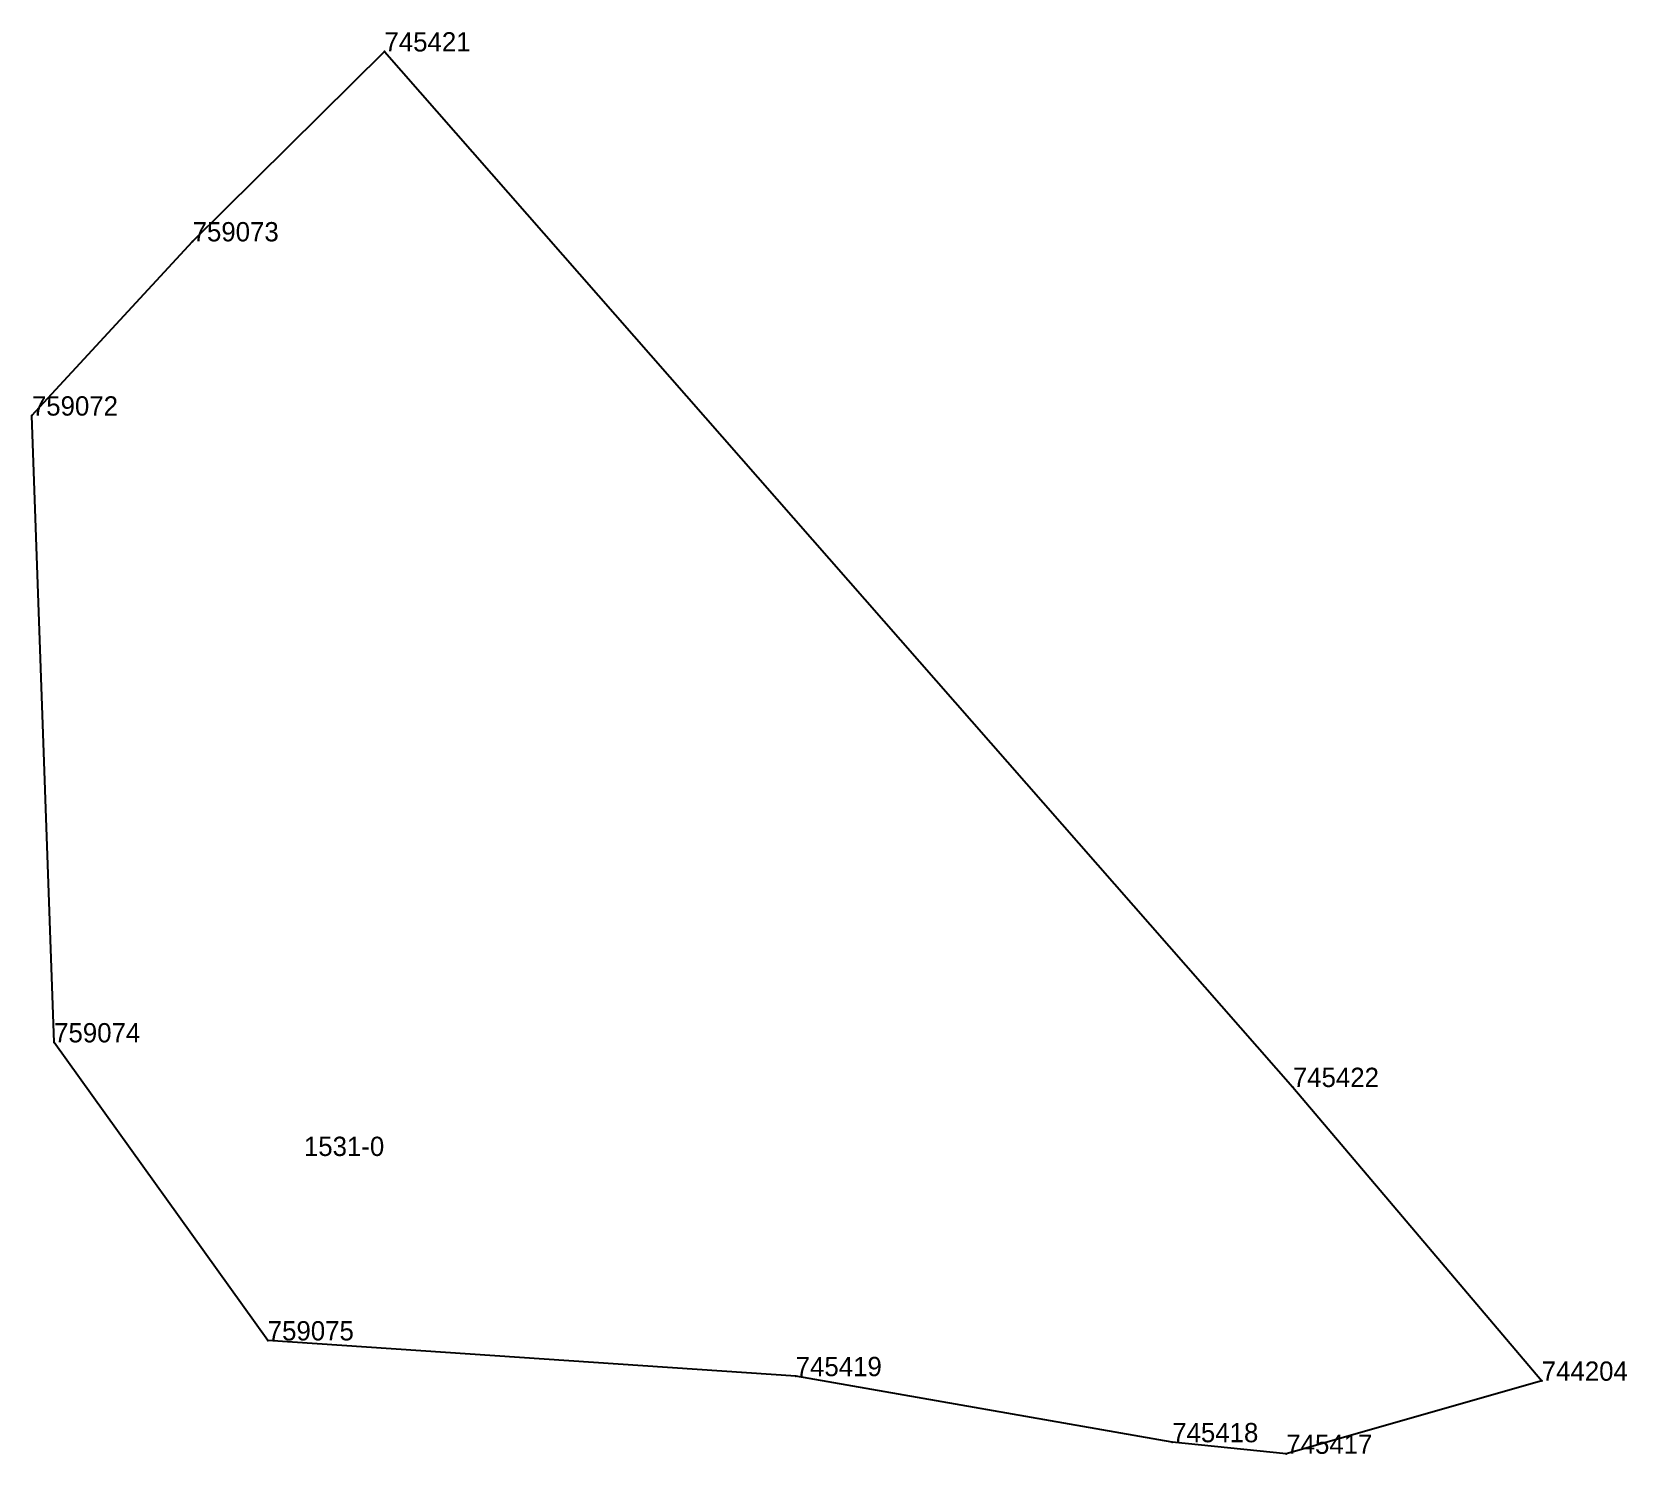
# Model space of a CAD drawing. Extents: x 7500124.4 to 7500190.5, y 4691400.5 to 4691459.5.
import ezdxf

# ---------------------------------------------------------------- set-up
doc = ezdxf.new("R2010")
doc.units = 0

msp = doc.modelspace()

# ---------------------------------------------------------------- linework, layer by layer
at = {"layer": 'Parcela Baze'}
msp.add_lwpolyline([(7500186.979, 4691403.585), (7500176.389, 4691400.555), (7500171.659, 4691401.035), (7500156.049, 4691403.775), (7500134.161, 4691405.257), (7500125.305, 4691417.615), (7500124.383, 4691443.605), (7500131.047, 4691450.829), (7500139, 4691458.703), (7500176.66, 4691415.765), (7500186.979, 4691403.585)], dxfattribs=at)
at = {"layer": 'Pikat'}
for p in [(7500139, 4691458.703), (7500131.047, 4691450.829), (7500124.383, 4691443.605), (7500125.305, 4691417.615), (7500176.66, 4691415.765), (7500134.161, 4691405.257), (7500156.049, 4691403.775), (7500186.979, 4691403.585), (7500171.659, 4691401.035), (7500176.389, 4691400.555)]:
    msp.add_point(p, dxfattribs=at)

# ---------------------------------------------------------------- texts
at = {"layer": 'Nr e Pikave Gjeodezike te Parceles Baze'}
for s, p in [('745421', (7500139, 4691458.703)), ('759073', (7500131.047, 4691450.829)), ('759072', (7500124.383, 4691443.605)), ('759074', (7500125.305, 4691417.615)), ('745422', (7500176.66, 4691415.765)), ('759075', (7500134.161, 4691405.257)), ('745419', (7500156.049, 4691403.775)), ('744204', (7500186.979, 4691403.585)), ('745418', (7500171.659, 4691401.035)), ('745417', (7500176.389, 4691400.555))]:
    msp.add_text(s, height=0.8, dxfattribs=at).set_placement(p)
at = {"layer": 'Nr Parceles Baze'}
msp.add_text('1531-0', height=0.8, dxfattribs=at).set_placement((7500135.66, 4691412.905))

doc.saveas('drawing.dxf')
